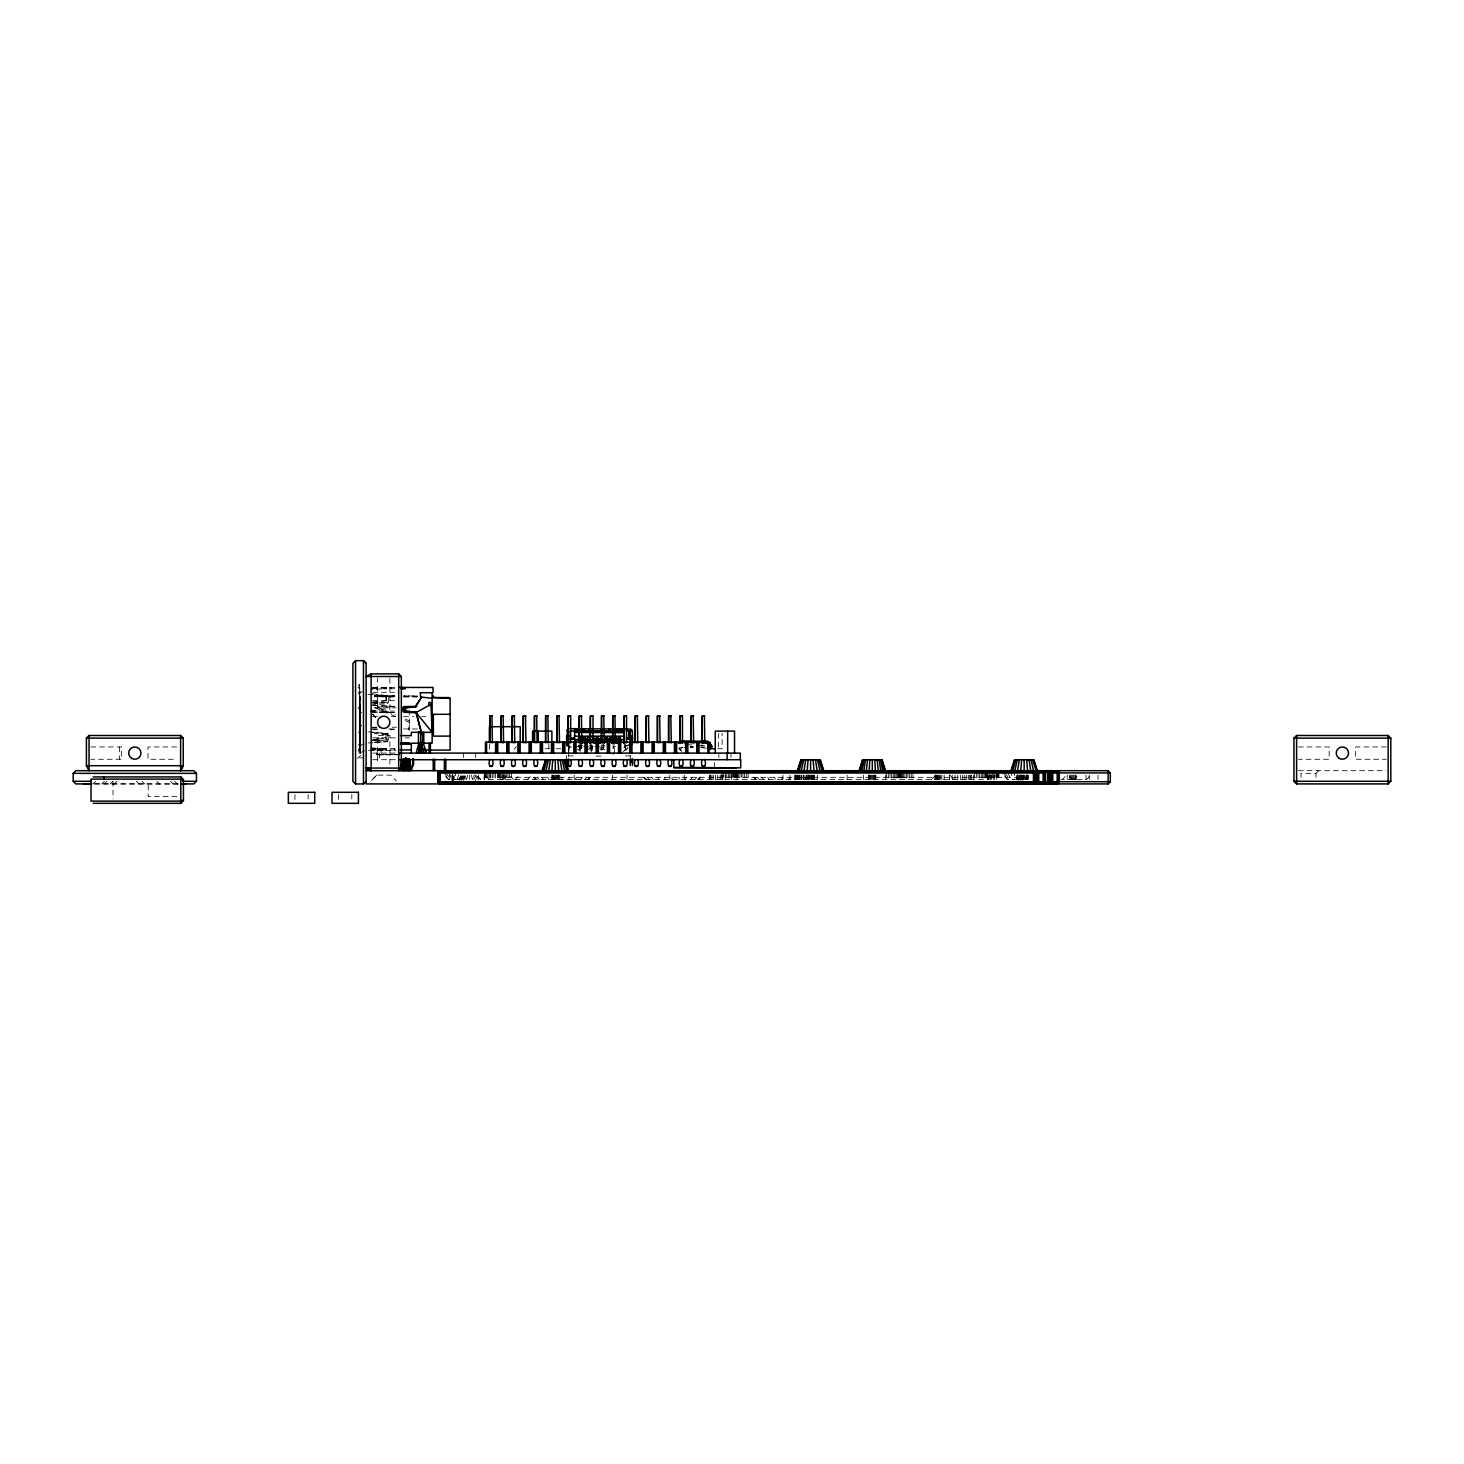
<?xml version="1.0" encoding="UTF-8"?>
<svg xmlns="http://www.w3.org/2000/svg" width="1464" height="1464" viewBox="0 0 1464 1464"><rect width="100%" height="100%" fill="white"/><g stroke="black" fill="none" stroke-linecap="round" stroke-linejoin="round"><path stroke-width="0.75" stroke-dasharray="5 3.75" d="M360.455 738.094L359.577 746.951L360.455 745.469M359.577 739.576L359.503 750.117L360.455 728.962L359.577 696.992L360.583 695.858M359.54 739.119L359.577 731.268L359.558 746.146M359.577 696.992L360.364 753.1L358.186 753.1M386.093 748.616L386.13 749.934L386.002 748.616M591.218 746.732L591.163 753.246L591.108 743.767M614.368 753.246L614.423 740.93M391.638 688.098L391.053 687.439M359.723 689.178L359.723 731.268L358.186 731.268M391.62 688.757L391.638 687.439M391.382 688.757L391.455 687.439M385.709 749.934L385.782 748.616M385.636 711.12L385.709 712.437L385.544 711.12M372.368 693.753L387.118 695.674C389.003 697.797 389.003 701.695 387.118 703.818L372.295 704.824M581.299 748.013L580.202 748.013L580.092 740.93M603.314 748.013L602.216 746.732L602.162 753.246M457.372 779.507L459.55 770.704M466.668 779.507L467.748 775.115M1016.382 779.507L1018.541 770.704M1025.66 779.507L1026.74 775.115M568.837 779.507L569.404 777.311M678.875 779.507L679.442 777.311M788.913 779.507L789.499 777.311M361.077 712.693L359.723 712.693L361.059 712.822L359.76 712.529L361.151 712.584L359.796 712.346L360.51 711.413M358.223 749.806L359.723 749.934L359.687 748.616L359.723 749.934L358.625 749.056M681.016 748.433L680.87 750.483M374.253 739.686L372.387 740.327L376.047 740.747L379.121 737.783L375.406 739.576L372.734 739.064M358.186 750.117L359.577 749.971L358.534 749.165M459.074 779.507L462.423 772.48M463.539 780.404L466.046 775.115L465.955 779.507M1018.084 779.507L1021.433 772.48M1022.549 780.404L1025.056 775.115L1025.074 779.507M701.348 745.011L700.872 747.518L709.07 748.543M575.206 779.507L576.322 777.311M685.244 779.507L686.36 777.311M796.398 777.311L795.281 779.507L795.281 775.115M569.533 744.737L566.458 745.652M460.538 779.507L465.259 772.48M461.032 780.404L464.582 775.115M1019.548 779.507L1024.269 772.48M1020.042 780.404L1023.592 775.115M580.677 779.507L582.251 777.311M690.715 779.507L692.289 777.311M800.753 779.507L802.327 777.311M701.256 747.409L708.96 748.708M459.129 780.404L463.466 775.115M461.654 779.507L467.455 772.48M1018.121 780.404L1022.476 775.115L1022.403 779.507M1020.774 779.507L1020.792 775.115L1020.646 779.507L1026.447 772.48M584.868 779.507L586.789 777.311M694.906 779.507L696.827 777.311M804.944 779.507L806.865 777.311M629.337 744.371L624.323 747.299L627.58 747.207M623.957 747.72L625.531 745.908M623.188 751.91L627.178 747.372L624.524 750.392M625.75 750.593L628.129 747.884M458.726 779.507L461.416 776.579M462.35 779.507L465.058 776.579M1017.736 779.507L1020.426 776.579M1021.36 779.507L1024.05 776.579M387.118 703.818L388.344 702.5M388.344 739.924L387.118 741.242L374.363 742.102M376.687 775.115L371.106 780.989L376.687 775.115L390.778 775.115L396.341 780.989M458.342 779.507L461.123 776.579M465.387 776.579L462.606 779.507L448.515 779.507L445.733 776.579M503.25 779.507L506.032 776.579M515.237 779.507L518.018 776.579M527.552 779.507L530.334 776.579M931.507 779.507L934.288 776.579M1017.352 779.507L1020.134 776.579M1024.397 776.579L1021.598 779.507L1007.525 779.507L1004.725 776.579M1062.26 779.507L1065.042 776.579M1077.028 776.579L1074.247 779.507L1074.192 775.115M1089.344 776.579L1086.562 779.507L1061.107 779.507M587.503 779.507L589.663 777.311M697.541 779.507L699.701 777.311M809.738 777.311L807.597 779.507L807.561 775.115M92.927 784.009L95.581 781.355M101.73 784.009L104.383 781.355M104.219 783.917L106.854 781.264M110.166 784.009L112.82 781.282M1301.002 777.311L1301.002 773.358L1315.971 773.358L1318.606 770.704M114.32 783.917L116.974 781.282M588.418 779.507L590.633 777.311M698.456 779.507L700.67 777.311M808.494 779.507L810.708 777.311M368.05 742.962L387.118 741.681L387.905 738.826M359.65 746.475L361.077 745.286M357.326 758.334L360.839 755.516M701.695 745.341L702.263 744.938M358.442 688.08L359.503 687.257L359.723 688.757M372.734 701.64L375.278 702.189L379.121 700.378M372.387 702.921L375.516 703.507L386.716 700.378M359.723 693.369L360.839 692.82M359.723 730.792L360.839 730.243M364.39 743.877L358.186 746.146M375.553 702.116L378.041 702.025L375.809 701.97M375.553 739.521L378.041 739.448L375.809 739.393M682.553 747.043L682.334 747.116A2.873 2.873 0 0 0 681.858 747.354M358.259 687.696L359.503 687.257L358.186 687.257M374.711 739.576L371.984 740.198M364.609 750.758L359.577 753.1L359.503 684.255L358.186 684.255M371.984 702.775L374.711 702.171L371.6 702.574M359.76 725.815L361.059 725.467L359.723 725.467L361.077 725.595L359.76 725.815L360.51 726.931M375.278 702.189L376.559 703.068M375.278 739.613L376.559 740.473M359.796 725.979L361.151 725.741M378.572 739.229L386.716 737.783M682.645 747.537L678.893 748.122L686.891 747.445M566.458 744.847L568.654 745.524M358.186 687.403L359.503 687.257M374.308 695.858L394.749 695.931L374.308 696.095L386.569 696.974L385.929 702.592L385.929 696.919M386.569 702.537L374.144 703.379L384.099 702.702L382.909 702.793M374.363 742.541L387.118 741.681M382.909 740.198L374.144 740.784L386.569 739.961L386.569 734.379L374.235 733.556M690.368 747.518L690.368 746.548L691.996 747.518L693.222 746.548M372.515 688.098L385.032 687.439L384.922 688.757L370.483 689.507M372.57 727.864L376.724 727.663M566.458 745.066L568.654 744.956M359.723 725.632L361.077 725.595M395.225 754.436L378.023 754.784L399.599 754.491M379.707 712.529L394.402 712.492L386.112 712.437L386.057 711.12L385.965 712.437L385.91 711.12M358.186 685.591L359.503 685.591M372.295 687.439L396.232 687.439M372.295 688.757L394.951 688.757M358.186 692.106L363.401 691.85M372.771 692.271L394.457 692.271M358.186 693.424L359.503 693.424M403.844 696.022L417.46 696.041L403.844 695.858M374.308 696.278L394.749 696.352M403.844 696.278L417.46 696.352M394.749 696.663L374.308 696.663L394.749 696.992M403.844 696.663L417.46 696.663M403.844 696.992L417.46 696.992M372.771 700.378L394.457 700.378M377.566 706.892L389.9 706.892M358.186 707.496L359.503 707.496M374.363 707.826L396.213 707.826M358.186 708.832L359.723 708.832M372.368 711.12L394.511 711.12M372.368 712.437L396.616 712.437M372.387 716.665L377.657 716.665M391.236 716.665L395.756 716.665M403.588 716.665L413.47 716.665M421.742 716.665L425.859 716.665M409.334 724.79L408.548 730.518M372.368 727.224L376.852 727.224M392.224 727.224L396.616 727.224M372.387 728.962L377.657 728.962M388.967 728.962L395.756 728.962M403.588 728.962L417.606 728.962M372.771 729.694L377.108 729.694M390.119 729.694L394.457 729.694M358.186 732.586L359.503 732.586M387.905 735.953L387.704 733.373M372.771 737.783L396.213 737.893M404.887 737.893L409.334 737.893M388.344 739.265L387.905 735.514M358.186 744.828L359.503 744.828M687.22 744.865L694.046 744.865M582.855 745.487L578.774 745.396L578.774 749.806M589.663 745.487L591.657 745.487M602.875 745.487L604.852 745.487M625.476 745.396L630.051 745.396M699.938 745.505L704.477 745.505M568.654 746.109L566.458 745.835L568.654 745.853M580.86 745.487L578.774 745.396L582.526 746.274M574.602 746.732L582.416 746.732M583.642 746.732L593.414 746.732M594.951 746.732L604.412 746.732M613.215 746.732L615.411 746.732M690.368 746.548L693.222 747.116M90.805 746.951L121.622 746.951L121.622 759.267L90.805 759.267M176.632 746.951L148.029 746.951L148.029 759.267L176.632 759.267M702.427 746.951L704.824 746.951M1298.367 746.951L1329.184 746.951L1329.184 759.267L1298.367 759.267M1386.39 746.951L1355.591 746.951L1355.591 759.267L1386.39 759.267M693.222 747.244L691.996 747.372M582.306 747.39L579.872 747.39L579.872 750.904M589.004 748.013L590.102 748.013M591.218 748.013L592.316 748.013M600.02 748.013L601.118 748.013M613.215 748.013L614.313 746.732M372.368 748.616L396.122 748.616M545.029 748.708L549.586 748.708M556.283 748.708L560.675 748.708M717.543 748.708L722.118 748.708L722.118 733.299M586.698 749.147L590.23 749.147M600.533 749.586L604.815 749.586M372.442 749.934L395.609 749.934M577.457 749.806L579.653 749.806L579.653 746.274M368.544 750.318L395.738 750.318M358.186 751.782L359.503 751.782M372.771 753.1L398.007 753.1M399.654 754.784L376.413 754.784L376.541 753.1M568.654 755.882L573.449 755.882M625.476 755.882L630.27 755.882M596.159 756.101L602.765 756.101M359.43 757.876L363.401 757.876M372.771 759.706L395.28 759.706M1298.367 770.704L1385.932 770.704M498.291 777.311L498.291 772.919L498.181 777.311L1030.674 777.311M484.273 779.507L484.273 772.919L484.163 779.507L987.816 779.507L987.688 772.919L987.98 779.507M177.931 783.917L92.689 783.917L178.352 784.009M176.833 796.508L148.23 796.508L148.23 783.734M372.57 705.52L394.676 706.417M373.155 705.483L394.841 706.398M370.483 710.351L385.032 711.12M370.41 711.65L385.032 712.437M370.483 747.848L385.032 748.616M370.41 749.165L385.032 749.934M384.099 696.791L382.342 696.681M382.342 734.105L384.099 734.214L382.909 734.141M368.05 694.394L387.118 695.674L388.344 697.01L387.118 695.674M368.05 731.817L387.978 733.501M372.295 732.531L387.118 733.537L388.344 734.855L387.118 733.537M568.654 747.299L570.137 747.518M359.796 712.346L361.114 712.62M571.637 747.299L567.135 745.194M378.664 707.826L395.005 714.761M405.235 719.099L409.334 720.837M375.077 707.826L395.225 716.372M405.29 720.654L409.334 722.356M359.723 699.28L360.839 699.81M359.723 736.685L360.839 737.234M360.455 707.624L359.577 706.142M358.442 749.275L359.503 750.117M387.118 733.098L388.308 734.178M679.662 749.275L681.84 751.453M680.303 749.897L679.003 748.543M753.448 777.311L755.662 779.507M643.41 777.311L645.624 779.507M533.372 777.311L535.586 779.507M136.335 781.282L139.007 783.917M174.802 781.355L177.455 784.009M170.41 781.355L173.045 784.009M156.831 781.282L159.466 784.009M142.063 781.264L144.698 783.917M754.418 777.311L756.577 779.507M644.38 777.311L646.539 779.507M534.342 777.311L536.483 779.507M1069.69 776.579L1072.471 779.507M949.77 775.115L953.961 779.507M510.68 776.579L513.461 779.507M498.364 776.579L501.146 779.507M486.377 776.579L489.159 779.507M477.996 776.579L480.796 779.507M1005.073 776.579L1007.763 779.507M477.722 776.579L480.412 779.507M446.062 776.579L448.753 779.507M757.291 777.311L759.212 779.507M647.253 777.311L649.174 779.507M537.215 777.311L539.136 779.507M1002.675 772.48L1008.458 779.507M475.672 775.115L480.009 780.404M443.665 772.48L449.448 779.507M375.534 717.616L372.771 714.084L375.589 717.817M372.698 714.048L375.425 717.561M761.829 777.311L763.403 779.507M651.791 777.311L653.365 779.507M541.753 777.311L543.327 779.507M1004.853 772.48L1009.574 779.507M474.537 775.115L478.088 780.404M445.843 772.48L450.583 779.507M767.758 777.311L768.875 779.507M657.72 777.311L658.837 779.507M547.682 777.311L548.799 779.507M1007.689 772.48L1011.038 779.507M475.599 780.404L473.092 775.115L473 779.507M448.698 772.48L452.028 779.507M774.676 777.311L775.243 779.507M664.638 777.311L665.205 779.507M554.582 777.311L555.167 779.507M1010.581 770.704L1012.74 779.507M471.39 775.115L472.469 779.507M451.571 770.704L453.73 779.507M359.577 728.962L359.943 738.515M359.65 706.636L359.943 716.665M591.108 743.968L591.163 746.732M602.107 740.766L602.162 747.189M580.092 740.766L580.147 747.189M1315.971 773.358L1315.971 777.311M1098.018 775.115L1098.018 779.507M1089.216 775.115L1089.216 779.507M1086.032 775.115L1086.032 779.507M1076.003 775.115L1076.003 779.507M1075.711 775.115L1075.711 779.507M1075.326 775.115L1075.326 779.507M1074.832 775.115L1074.832 779.507M1073.423 775.115L1073.423 779.507M1072.563 775.115L1072.563 779.507M1071.611 775.115L1071.611 779.507M1070.568 775.115L1070.568 779.507M1069.47 775.115L1069.47 779.507M1067.201 775.115L1067.201 779.507M1028.57 775.115L1028.57 779.507M1027.563 775.115L1027.563 779.507M1027.216 775.115L1027.216 779.507M1026.667 775.115L1026.667 779.507M1025.935 775.115L1025.935 779.507M1024.159 775.115L1024.159 779.507M1023.354 775.115L1023.263 779.507M1023.061 775.115L1023.061 779.507M1022.696 775.115L1022.696 779.507M1022.183 775.115L1022.183 779.507M1021.122 775.115L1021.122 779.507M1019.914 775.115L1019.914 779.507M1018.962 775.115L1018.962 779.507M1017.938 775.115L1017.938 779.507M1016.84 775.115L1016.84 779.507M1014.552 770.704L1014.552 779.507M999.034 772.919L998.924 777.311M998.576 772.919L998.576 777.311M998.027 772.919L998.027 777.311M997.259 772.919L997.259 777.311M996.783 775.115L996.783 779.507M996.307 772.919L996.307 777.311M995.172 772.919L995.172 777.311M994.495 775.115L994.495 779.507M993.873 772.919L993.873 777.311M993.397 775.115L993.397 779.507M992.427 772.919L992.372 779.507M991.421 775.115L991.421 779.507M990.89 772.919L990.89 777.311M990.542 775.115L990.542 779.507M989.792 775.115L989.792 779.507M989.243 772.919L989.152 779.507M988.639 775.115L988.639 779.507M988.273 775.115L988.273 779.507M987.358 772.919L987.358 779.507M986.809 772.919L986.809 779.507M986.041 772.919L986.041 779.507M985.821 772.919L985.821 777.311M985.071 772.919L985.071 779.507M983.936 772.919L983.936 779.507M982.637 772.919L982.637 779.507M981.209 772.919L981.209 779.507M979.654 772.919L979.654 779.507M978.025 772.919L978.025 779.507M976.323 772.919L976.323 779.507M974.603 772.919L974.603 779.507M973.542 775.115L973.542 779.507M970.595 775.115L970.595 779.507M969.68 775.115L969.68 779.507M968.399 775.115L968.399 779.507M966.807 775.115L966.807 779.507M964.739 775.115L964.904 779.507M962.745 775.115L962.745 779.507M960.347 775.115L960.347 779.507M957.767 775.115L957.767 779.507M955.04 775.115L955.04 779.507M952.222 775.115L952.222 779.507M944.134 775.115L944.134 779.507M941.864 775.115L941.864 779.507M940.766 775.115L940.766 779.507M939.723 775.115L939.723 779.507M938.772 775.115L938.772 779.507M937.912 775.115L937.912 779.507M937.143 775.115L937.143 779.507M936.503 775.115L936.503 779.507M936.008 775.115L936.008 779.507M935.624 775.115L935.624 779.507M935.331 775.115L935.331 779.507M934.819 775.115L934.819 779.507M912.987 772.919L912.987 779.507M911.249 772.919L911.249 779.507M909.565 772.919L909.565 779.507M907.936 772.919L907.936 779.507M906.381 772.919L906.381 779.507M904.935 772.919L904.935 779.507M903.636 772.919L903.636 779.507M902.501 772.919L902.501 779.507M901.549 772.919L901.549 779.507M900.781 772.919L900.781 779.507M900.232 772.919L900.232 779.507M899.774 772.919L899.774 779.507M899.335 772.919L899.335 779.507M898.768 772.919L898.768 779.507M897.999 772.919L897.999 779.507M897.048 772.919L897.048 779.507M895.913 772.919L895.913 779.507M894.614 772.919L894.614 779.507M893.168 772.919L893.168 779.507M891.631 772.919L891.631 779.507M889.984 772.919L889.984 779.507M888.3 772.919L888.3 779.507M886.58 772.919L886.58 779.507M885.519 775.115L885.519 779.507M875.838 775.115L875.71 779.507M875.362 775.115L875.362 779.507M874.795 775.115L874.795 779.507M874.081 775.115L874.081 779.507M873.221 775.115L873.221 779.507M872.306 775.115L872.306 779.507M871.409 775.115L871.409 779.507M870.549 775.115L870.549 779.507M869.817 775.115L869.817 779.507M869.268 775.115L869.268 779.507M868.921 775.115L868.921 779.507M868.793 775.115L868.793 779.507M863.504 775.115L863.504 779.507M847.125 775.115L847.125 779.507M817.296 775.115L817.296 779.507M814.46 775.115L814.46 779.507M814.002 775.115L814.002 779.507M813.655 775.115L813.655 779.507M813.087 775.115L813.087 779.507M812.374 775.115L812.374 779.507M811.514 775.115L811.514 779.507M811.459 775.115L811.459 779.507M810.599 775.115L810.599 779.507M809.702 775.115L809.702 779.507M808.97 775.115L808.842 779.507M808.659 775.115L808.659 779.507M808.11 775.115L808.11 779.507M807.195 775.115L807.085 779.507M806.426 775.115L806.426 779.507M805.987 775.115L805.987 779.507M804.065 775.115L804.065 779.507M803.516 775.115L803.516 779.507M801.924 775.115L801.924 779.507M801.302 775.115L801.302 779.507M800.039 775.115L800.039 779.507M799.381 775.115L799.381 779.507M798.447 775.115L798.447 779.507M797.807 775.115L797.807 779.507M797.148 775.115L797.148 779.507M796.581 775.115L796.581 779.507M796.178 775.115L796.178 779.507M795.739 775.115L795.739 779.507M795.556 775.115L795.556 779.507M794.293 775.115L794.293 779.507M789.993 775.115L789.993 779.507M782.947 775.115L782.947 779.507M782.087 777.311L782.087 779.507M748.141 772.919L748.141 777.311M746.329 772.919L746.329 777.311M744.59 772.919L744.59 777.311M742.925 772.919L742.925 777.311M741.37 772.919L741.37 777.311M739.961 772.919L739.961 777.311M738.679 772.919L738.679 777.311M737.563 772.919L737.563 777.311M737.087 775.115L737.087 779.507M736.63 772.919L736.63 777.311M735.898 772.919L735.898 777.311M735.367 772.919L735.367 777.311M734.946 772.919L734.946 777.311M734.489 772.919L734.489 777.311M733.94 772.919L733.94 777.311M733.171 772.919L733.171 777.311M732.201 772.919L732.201 777.311M731.451 775.115L731.451 779.507M731.067 772.919L731.067 777.311M730.957 753.1L730.957 757.51M729.767 772.919L729.767 777.311M728.34 772.919L728.285 779.507M726.784 772.919L726.784 777.311M725.632 775.115L725.632 779.507M725.156 772.919L725.156 777.311M723.454 772.919L723.454 777.311M722.813 775.115L722.813 779.507M722.649 775.115L722.649 779.507M721.734 772.919L721.734 777.311M721.24 775.115L721.24 779.507M720.16 775.115L720.16 779.507M718.861 753.1L718.861 757.51M718.348 733.299L718.348 748.708M717.689 775.115L717.689 779.507M715.475 775.115L715.475 779.507M714.45 762.561L714.45 767.85M713.554 775.115L713.554 779.507M711.962 775.115L711.962 779.507M710.735 775.115L710.735 779.507M709.894 775.115L709.894 779.507M709.454 775.115L709.454 779.507M684.255 775.115L684.255 779.507M672.049 777.311L672.049 779.507M669.835 775.115L669.835 779.507M630.27 755.387L630.27 759.798M627.031 775.115L627.031 779.507M625.476 744.078L625.476 749.714L624.323 749.714L624.323 744.078M613.105 743.767L613.105 754.692M612.611 775.115L612.611 779.507M603.424 743.767L603.314 751.087M601.228 745.322L601.118 753.246M592.426 745.322L592.316 751.087M590.23 743.767L590.102 753.246M581.428 743.767L581.299 751.087M580.202 746.732L580.147 753.246M579.213 745.322L579.104 753.246M574.217 775.115L574.217 779.507M568.874 745.396L568.874 754.125M568.654 742.98L568.654 756.943M566.458 755.387L566.458 759.578M561.993 777.311L561.993 779.507M559.797 775.115L559.797 779.507M558.827 775.115L558.717 779.507M558.37 775.115L558.37 779.507M557.802 775.115L557.802 779.507M557.07 775.115L557.07 779.507M556.229 775.115L556.229 779.507M555.313 775.115L555.313 779.507M554.399 775.115L554.399 779.507M553.557 775.115L553.557 779.507M552.825 775.115L552.825 779.507M552.257 775.115L552.257 779.507M551.91 775.115L551.91 779.507M548.799 744.298L548.799 748.708M511.375 772.919L511.375 777.311M509.655 772.919L509.655 777.311M507.971 772.919L507.971 777.311M506.324 772.919L506.324 777.311M505.098 775.115L505.098 779.507M504.787 772.919L504.787 777.311M503.342 772.919L503.342 777.311M502.902 775.115L502.902 779.507M502.573 775.115L502.573 779.507M502.042 772.919L502.042 777.311M500.908 772.919L500.908 777.311M499.938 772.919L499.938 777.311M499.187 772.919L499.187 777.311M498.62 772.919L498.62 777.311M497.376 772.919L497.376 779.507M495.656 772.919L495.656 779.507M493.954 772.919L493.954 779.507M492.325 772.919L492.325 779.507M490.769 772.919L490.769 779.507L490.586 775.115M489.415 744.298L489.415 750.904M489.324 772.919L489.324 779.507M488.043 772.919L488.043 779.507M486.89 772.919L486.89 779.507M485.938 772.919L485.938 779.507M485.17 772.919L485.17 779.507M484.621 772.919L484.621 779.507M478.6 775.115L478.6 779.507M475.672 753.1L475.672 757.51M469.56 775.115L469.56 779.507M463.557 753.1L463.557 757.51M455.56 770.704L455.56 779.507M454.169 775.115L454.169 779.507M453.584 776.323L453.584 780.294M453.053 776.213L453.053 780.623M452.596 775.334L452.596 779.306M452.248 776.213L452.248 780.623M451.955 775.115L452.028 780.294M449.759 775.115L449.759 779.507M409.334 710.04L409.334 730.518M394.859 748.616L394.859 749.934M389.9 678.271L389.9 709.088L377.566 709.088L377.566 678.271M389.9 764.117L389.9 735.495L377.566 735.495L377.566 764.117M385.929 734.342L385.929 739.997M385.471 687.439L385.636 688.757M383.934 687.439L384.117 688.757M381.079 748.616L381.079 753.1M379.322 748.616L379.322 749.934M379.377 753.1L379.377 759.706M379.139 748.616L379.139 749.934M378.151 748.616L378.151 749.934M377.95 748.616L377.95 749.934M377.858 753.1L377.858 754.784M377.383 753.1L377.236 754.784M377.09 753.1L376.962 754.784M376.724 753.1L376.724 754.784M373.466 748.616L373.466 749.934M360.071 696.992L360.071 753.1M351.817 794.531L351.817 798.923M338.623 794.531L338.623 803.333M308.135 794.531L308.135 798.923M294.941 794.531L294.941 803.333M119.426 746.951L119.426 759.267M113.021 781.318L113.021 798.923M681.254 748.013A2.269 2.269 0 0 1 681.73 747.482M516.261 746.494A13.213 13.213 0 0 1 514.157 749.239M949.349 775.115L949.349 779.507L949.349 775.115M386.112 687.439L386.093 688.757L386.13 687.439M386.13 711.12L386.13 712.437L386.093 711.12M359.723 687.439L359.687 688.757L359.723 687.439M568.874 747.317L568.654 753.1L568.874 747.317M385.709 687.439L385.544 688.757L385.709 687.439M568.654 745.158L566.458 745.341L568.654 745.158M394.749 696.022L374.308 696.004L394.749 696.15M691.996 746.951L690.368 746.878L691.996 746.878M360.364 753.1L360.254 696.992L360.364 753.1M1021.671 779.507L1021.671 775.115L1021.543 779.507M971.346 779.507L971.346 775.115L971.163 779.507M384.52 688.757L384.52 687.439L384.428 688.757"/><path stroke-width="1.5" d="M413.232 758.809L413.397 764.299L413.049 765.251L413.397 758.59L413.397 764.318L411.164 770.43L400.77 770.43L401.52 759.249M632.247 736.264L630.051 736.63L629.849 731.213M406.168 764.391L405.986 758.315L407.413 770.43L407.157 759.249M413.305 758.627L413.269 764.647M576.688 728.669L576.908 730.884L576.944 728.669L576.084 730.884L575.334 728.669L574.602 731.048L624.323 731.048L623.353 728.669L623.28 730.884L623.225 728.669L622.895 730.884L622.584 728.669L622.529 730.884L622.383 728.669L622.2 730.884L621.98 728.669L621.816 730.884L621.797 728.669L620.992 730.39M583.404 730.884L583.221 728.669L584.264 730.884L584.374 728.669L584.337 730.884L584.026 728.669L583.752 730.884L583.605 728.669L583.404 730.884L583.184 728.669L582.91 730.884L582.764 728.669L582.581 730.884L582.507 728.669L582.489 730.884L582.269 728.669L581.373 730.39M614.551 728.669L614.66 730.884L614.532 728.669L614.843 730.884L615.026 728.669L615.392 730.884L615.429 728.669L615.63 730.884L615.521 728.669L615.758 730.884L615.887 728.669L616.015 730.884L616.069 728.669L616.234 730.884L616.253 728.669L616.344 730.884L616.527 728.669L616.619 730.884L616.747 728.669L617.552 730.39L617.899 728.852L620.644 728.852L620.846 730.408M406.443 758.572L404.686 770.43L404.467 759.249L404.393 770.43M402.637 688.757L402.655 687.439L402.216 688.757M574.949 728.669L574.931 730.884L575.279 728.669M575.901 728.669L576.157 730.884M582.965 728.669L583.166 730.884L582.617 728.669M621.816 728.669L622.017 730.884L621.98 728.669M622.786 730.884L622.841 728.669M623.884 730.884L623.993 728.669L623.024 730.884L623.005 728.669L623.646 730.884M409.444 759.249L409.298 770.43L409.298 759.249M614.862 728.669L615.264 730.884M622.127 728.669L622.639 730.884L622.584 728.669M575.535 730.884L575.498 728.669L575.773 730.884M576.615 730.884L576.798 728.669L576.834 730.884L577.109 728.669L577.932 730.39M616.344 730.884L616.655 728.669M629.264 737.38L629.355 731.36L629.172 737.472M404.686 770.43L404.887 759.249M632.21 739.247L632.466 737.856M582.306 730.884L582.379 728.669M432.136 732.329L431.038 705.483L428.842 705.483L415.739 712.748L403.918 712.254L402.875 710.864L404.192 709.436C402.728 709.198 402.344 706.947 403.918 706.618C443.189 705.74 375.187 707.899 416.05 712.474L432.136 732.329L411.311 732.329L411.311 735.623L400.532 735.623M580.988 730.005L581.025 728.852L578.28 728.852L578.079 730.408M583.88 730.884L583.99 728.669M620.59 730.005L620.644 728.852M817.187 783.917L817.296 781.721L817.278 783.917M576.834 730.884L576.944 728.669M616.436 730.884L616.564 728.669M869.232 770.704L869.799 759.706M405.162 758.974L405.455 765.251L406.48 765.141L406.827 758.938M679.973 742.76L680.028 741.662M681.437 742.321L709.473 742.724A2.269 2.269 0 0 1 710.15 743.401L710.534 748.36L708.905 748.799M628.953 730.884L630.27 732.201M710.406 748.818L709.034 748.635M807.195 770.704L808.091 759.706M1020.756 770.704L1021.671 759.706M551.873 770.704L552.806 759.706M703.47 742.486L703.836 741.296L702.958 741.754M682.114 742.321L685.134 741.754M703.031 742.321L706.032 741.754M866.377 770.704L867.475 759.706M575.261 742.76L574.382 739.247L575.242 739.942M709.235 747.518L711.413 747.335L709.235 747.518C713.316 750.026 710.406 741.717 711.614 746.732L710.095 744.956M708.137 742.76L707.258 741.242L680.852 741.242M705.337 741.315L705.648 742.321L703.104 741.498L702.958 742.98M437.956 772.919L440.152 770.704M1043.173 783.917L1045.369 781.721M1057.173 783.917L1059.387 781.721M863.906 770.704L865.462 759.706M703.104 741.498L703.58 742.321L703.836 741.296M684.621 742.486L684.42 741.315L684.987 742.321M705.648 742.321L705.502 741.333L705.337 742.321M566.678 738.405L574.602 737.874M707.99 742.358L694.046 741.608M804.011 770.704L805.767 759.706M1017.571 770.704L1019.328 759.706M548.689 770.704L550.464 759.706M682.059 742.98L682.114 741.571L682.846 742.321M684.585 742.321L684.42 741.315M705.502 742.321L705.648 741.388L706.032 742.98M862.022 770.704L863.925 759.706M709.216 746.164L707.826 743.675L709.473 742.724L708.649 743.767M860.429 770.704L862.625 759.706L882.005 759.706L885.812 771.437M810.983 783.917L811.459 781.721M801.266 770.704L803.754 759.706M1014.827 770.704L1017.315 759.706M545.944 770.704L548.469 759.706M371.142 673.879L371.142 770.704L366.128 768.069L401.337 768.069L401.337 676.514L398.702 673.879L371.142 673.879L366.128 676.514L401.337 676.514M554.582 783.917L555.167 781.721M664.638 783.917L665.205 781.721M774.676 783.917L775.243 781.721M420.699 753.1L420.699 732.769L423.773 732.329L423.773 744.645L425.786 752.148L423.755 753.1C418.997 747.518 426.957 731.616 418.484 732.329L418.484 744.645L416.471 752.148L418.503 753.1L419.711 748.616M418.503 753.1L420.699 744.938M417.423 748.616L419.363 749.934M799.161 770.704L802.217 759.706M1012.74 770.704L1015.778 759.706M811.056 783.917L811.66 781.721M543.821 770.704L546.932 759.706M863.303 761.902L860.832 770.704L862.955 759.706L859.277 771.437M797.843 770.704L801.247 759.706M1011.404 770.704L1014.808 759.706M542.266 771.437L545.962 759.706M797.404 770.704L800.918 759.706L820.279 759.706L823.811 770.704M1010.965 770.704L1014.479 759.706L1033.859 759.706L1037.372 770.704M541.808 771.437L545.633 759.706M858.819 771.437L862.625 759.706M709.216 745.194L708.064 741.662L694.046 741.736M568.782 731.634L568.654 736.118L566.458 736.118L568.654 735.953M406.04 758.334L405.51 764.977L406.48 765.141M180.511 770.704L183.238 765.69L183.238 738.131L180.603 735.495L89.048 735.495L86.413 738.131L86.413 765.69L89.048 770.704L89.048 735.495M623.957 739.466L624.195 743.566L624.323 730.884L570.777 730.884M405.528 707.423L405.528 711.449L416.05 712.218L421.541 732.641L418.484 732.329M709.143 744.755L710.552 744.737A3.129 3.129 0 0 0 710.443 744.041M416.069 712.254L421.211 732.329M567.483 729.712L566.55 743.639M91.72 783.917L75.835 783.917L73.2 781.282L73.2 773.358L75.835 770.704L193.797 770.704L196.451 773.358L196.451 781.282L193.797 783.917L182.469 783.917M93.202 803.333L180.804 803.333L183.439 800.68L183.439 779.562L180.804 776.927L93.202 776.927M366.128 770.704L1108.12 770.704L1110.316 772.919L1110.316 781.721L1108.12 783.917L366.128 783.917L366.128 663.32L363.475 660.667L355.551 660.667L352.916 663.32L352.916 781.282L355.551 783.917L363.475 783.917L366.128 781.282M401.337 768.069L398.702 770.704L398.702 673.879M440.152 783.917L438.596 783.277L440.152 781.721L1033.456 781.721L1036.292 783.277L1038.763 781.721L1043.173 781.721L1044.729 783.277L1044.729 771.363L1043.173 770.704M452.028 782.288L452.596 783.277L453.584 782.288M492.38 759.487C495.344 768.801 486.78 768.801 489.745 759.487M503.561 759.487C506.526 768.801 497.961 768.801 500.926 759.487M514.742 759.487C517.707 768.801 509.143 768.801 512.107 759.487M525.924 759.487C528.888 768.801 520.324 768.801 523.288 759.487M537.105 759.487C540.07 768.801 531.505 768.801 534.47 759.487M570.649 759.487C573.614 768.801 565.049 768.801 568.014 759.487M581.83 759.487C584.795 768.801 576.23 768.801 579.195 759.487M593.012 759.487C595.976 768.801 587.412 768.801 590.376 759.487M604.193 759.487C607.157 768.801 598.593 768.801 601.539 759.487M615.374 759.487C618.339 768.801 609.774 768.801 612.721 759.487M626.555 759.487C629.52 768.801 620.956 768.801 623.902 759.487M637.737 759.487C640.683 768.801 632.119 768.801 635.083 759.487M648.918 759.487C651.864 768.801 643.3 768.801 646.264 759.487M660.081 759.487C663.046 768.801 654.481 768.801 657.446 759.487M671.262 759.487C674.227 768.801 665.663 768.801 668.627 759.487M682.444 759.487C685.408 768.801 676.844 768.801 679.808 759.487M693.625 759.487C696.589 768.801 688.025 768.801 690.99 759.487M704.806 759.487C707.771 768.801 699.206 768.801 702.171 759.487M1043.173 781.721L1043.173 772.919L1044.729 771.363L1045.369 772.919M1057.173 770.704L1058.728 771.363L1058.728 783.277L1057.173 781.721L1057.173 772.919L1058.728 771.363L1059.387 772.919M1293.956 738.131L1296.61 735.495L1388.165 735.495L1390.8 738.131L1390.8 781.282L1388.165 783.917L1296.61 783.917L1293.956 781.282L1293.956 738.131L1390.8 738.131M432.136 698.273L421.577 697.12L415.977 706.288M421.577 697.12L414.971 707.021M1057.173 781.721L1052.781 781.721L1049.67 783.917M1058.728 783.277L438.596 783.277L438.596 771.363L440.152 772.919L1033.456 772.919L1036.292 771.363L1038.763 772.919L1043.173 772.919M630.051 739.247L632.466 738.131L632.375 739.247L626.391 739.247M678.619 742.724L679.973 742.321M183.439 800.039L180.804 801.119L91.006 801.119L91.006 779.123L180.804 779.123L183.439 780.221M710.369 743.803L709.107 744.224L710.369 743.803A2.873 2.873 0 0 0 710.003 743.2M1035.652 783.917L1036.292 771.363L1032.559 759.706M711.065 744.975L711.504 747.207L710.717 745.505M422.895 749.934L425.036 749.367L425.786 752.148M420.625 697.724L420.26 692.71L433.015 692.71L433.015 687.458L399.324 687.439M566.678 739.192L568.874 739.247L566.678 737.874M630.051 736.538L632.247 736.538M710.937 747.61L709.235 747.39M629.978 731.36L632.411 731.506L632.466 743.639M709.235 748.141L710.552 748.031M626.244 730.884L630.051 730.884L630.051 737.124L632.247 737.252M407.029 707.35L404.851 707.441L407.596 707.332M613.874 739.906L622.182 739.595L615.868 739.686M630.051 737.124L632.247 737.124M618.284 739.595L622.017 739.704L618.284 739.723L620.26 739.961M578.664 739.595L576.944 739.759L580.641 739.814L576.743 739.595L580.641 739.595M578.664 739.832L576.999 739.851L580.641 739.961M401.026 688.757L405.418 688.757M433.362 695.858L433.362 697.541L450.107 698.438L450.125 750.08L421.065 750.08L421.065 753.228M433.362 697.541L449.338 697.596M450.125 714.304L433.362 714.304L433.362 736.118L450.125 736.118M492.38 716.134L489.745 716.134L489.726 742.102L489.745 716.134L491.941 715.695L492.38 742.541M503.561 716.134L500.926 716.134L500.908 742.102L500.926 716.134L503.122 715.695L503.561 742.541M514.742 716.134L512.107 716.134L512.089 742.102L512.107 716.134L514.303 715.695L514.742 742.541M525.924 716.134L523.288 716.134L523.27 742.102L523.288 716.134L525.485 715.695L525.924 742.541M537.105 716.134L534.47 716.134L534.433 742.102L534.47 716.134L536.666 715.695L537.105 742.541M548.286 716.134L545.651 716.134L545.615 742.102L545.651 716.134L547.847 715.695L548.286 742.541M559.468 716.134L556.832 716.134L556.796 742.102L556.832 716.134L559.028 715.695L559.468 742.541M570.649 742.541L570.649 716.134L568.014 716.134L567.812 743.639M581.83 716.134L579.195 716.134L579.158 742.102L579.195 716.134L581.391 715.695L581.83 742.541M593.012 742.541L593.012 716.134L590.376 716.134L590.23 743.364M604.193 716.134L601.539 716.134L601.521 742.102L601.539 716.134L603.754 715.695L604.303 743.364M615.374 716.134L612.721 716.134L612.702 742.102L612.721 716.134L614.935 715.695L615.374 742.541M626.555 742.541L626.555 716.134L623.902 716.134L623.719 743.035M637.737 716.134L635.083 716.134L635.065 742.102L635.083 716.134L637.298 715.695L637.737 742.541M648.918 716.134L646.264 716.134L646.246 742.102L646.264 716.134L648.461 715.695L648.918 742.541M660.081 716.134L657.446 716.134L657.428 742.102L657.446 716.134L659.642 715.695L660.081 742.541M671.262 716.134L668.627 716.134L668.609 742.102L668.627 716.134L670.823 715.695L671.262 742.541M682.444 742.541L682.444 716.134L679.808 716.134L679.808 742.541M693.625 716.134L690.99 716.134L690.971 742.102L690.99 716.134L693.186 715.695L693.625 742.541M704.806 716.134L702.171 716.134L702.134 742.102L702.171 716.134L704.367 715.695L704.806 742.541M569.972 728.669L630.618 729.09A3.166 3.166 0 0 1 631.972 730.463M574.602 731.231L624.323 731.451M574.602 731.689L624.323 731.689M574.602 731.927L624.323 731.927M574.602 732.183L624.323 732.183M574.602 732.439L624.323 732.695M566.458 735.715L568.654 735.715M630.27 735.715L632.466 735.715M630.27 735.989L632.466 735.88M568.874 736.209L566.678 736.209L566.824 743.639M574.602 736.154L624.323 736.154M591.877 737.124L593.853 737.124L593.853 740.217L591.877 740.217M602.656 737.124L600.679 737.124L600.679 740.217L602.656 740.217M626.317 737.874L632.247 737.874M86.413 738.131L183.238 738.131M585.051 738.936L587.467 738.936M593.853 738.936L596.269 738.936M598.245 738.936L600.679 738.936M607.048 738.936L609.482 738.936M615.868 738.936L618.284 738.936M570.557 739.247L574.382 739.247M578.664 739.32L580.641 739.32M583.075 739.32L585.051 739.32M587.467 739.32L588.912 740.766M589.443 739.32L588.912 740.93M593.853 739.32L593.304 740.93M596.269 739.32L597.715 740.766M598.245 739.32L597.715 740.93M600.679 739.32L602.107 740.766M602.656 739.32L602.107 740.93M605.071 739.32L606.517 740.766M607.048 739.32L606.517 740.93M609.482 739.32L611.458 739.32M613.874 739.32L615.301 740.766M618.284 739.32L620.26 739.32M583.075 739.723L587.467 739.595M593.853 739.686L596.269 739.595M598.245 739.686L600.679 739.595M607.048 739.686L609.482 739.595M583.075 739.906L589.443 739.778M591.877 739.906L602.656 739.778M605.071 739.778L611.458 739.778M584.502 740.766L583.624 739.32M593.304 740.766L592.426 739.32M610.909 740.766L610.031 739.32M619.711 740.766L618.833 739.32M587.247 742.413L585.271 743.291M589.663 743.291L591.657 742.413M598.465 742.413L600.46 743.291M607.267 742.413L609.262 743.291M612.227 743.364L612.227 742.413L618.064 743.291M400.587 742.76L409.389 742.76L409.389 744.298M489.104 742.541L493.039 742.541M500.285 742.541L504.22 742.541M511.467 742.541L515.401 742.541M522.648 742.541L526.582 742.541M533.829 742.541L537.764 742.541M545.011 742.541L548.945 742.541M556.192 742.541L560.126 742.541M567.373 742.541L571.308 742.541M578.554 742.541L582.306 743.364M589.717 742.541L593.652 742.541M600.899 742.541L604.833 742.541M623.261 742.541L627.196 742.541M634.443 742.541L638.377 742.541M645.624 742.541L649.558 742.541M656.805 742.541L660.74 742.541M667.987 742.541L671.921 742.541M679.168 742.541L683.102 742.541M690.349 742.541L694.284 742.541M701.531 742.541L705.465 742.541M400.587 744.078L411.311 744.298M709.235 744.956L711.504 745.341L710.571 745.213M422.547 748.616L425.036 749.367M708.668 748.708L715.274 748.708M400.093 749.934L411.311 749.934M399.837 753.1L740.308 753.1L740.308 759.706M399.837 759.706L740.711 759.706L740.711 767.85L673.806 767.85L673.806 759.706M673.806 760.585L671.592 759.706M630.27 762.049L632.466 762.049M489.745 766.294L492.38 766.294M500.926 766.294L503.561 766.294M512.107 766.294L514.742 766.294M523.288 766.294L525.924 766.294M534.47 766.294L537.105 766.294M568.014 766.294L570.649 766.294M579.195 766.294L581.83 766.294M590.376 766.294L593.012 766.294M601.539 766.294L604.193 766.294M612.721 766.294L615.374 766.294M623.902 766.294L626.555 766.294M635.083 766.294L637.737 766.294M646.264 766.294L648.918 766.294M657.446 766.294L660.081 766.294M668.627 766.294L671.262 766.294M679.808 766.294L682.444 766.294M690.99 766.294L693.625 766.294M702.171 766.294L704.806 766.294M674.684 767.392L736.301 767.85M439.054 770.997L1058.289 770.997M438.596 771.363L1058.728 771.363M1049.67 770.704L1052.781 772.919L1057.173 772.919M1060.156 772.919L1110.316 772.919M73.2 773.358L196.451 773.358M73.2 781.282L91.463 781.282M182.744 781.282L196.451 781.282M1293.956 781.282L1390.8 781.282M1060.156 781.721L1110.316 781.721M439.054 783.624L1058.289 783.624M83.54 784.009L90.805 784.009M182.085 784.009L185.818 784.009M621.926 739.851L620.26 739.631M369.477 768.051L366.128 767.978L371.142 770.704M569.038 731.25L566.861 730.536A3.166 3.166 0 0 1 568.233 729.163M707.807 743.657L708.137 742.321M711.303 745.103L710.351 745.03L711.614 746.732M710.461 745.103L711.413 745.213M454.169 783.917L452.596 783.277M86.413 765.69L183.238 765.69L180.603 770.704L180.603 735.495M450.107 698.438L449.009 697.541L450.125 698.657M682.444 716.134L679.808 716.134L679.973 743.639M626.555 716.134L623.902 716.134L623.902 742.541M593.012 716.134L590.376 716.134L590.376 742.541M570.649 716.134L568.014 716.134L568.014 742.541M366.128 663.32L363.475 660.667L363.475 783.917M631.442 729.712L632.21 730.847M630.051 732.201L629.355 731.36L629.483 737.38M437.956 781.721L438.596 783.277M707.99 741.553L708.119 742.614M564.994 759.706L568.801 771.437M882.28 761.664L885.354 771.437M564.665 759.706L568.343 771.437M1033.529 759.706L1036.915 770.704M819.95 759.706L823.354 770.704M881.932 764.117L883.176 768.509M563.695 759.706L566.788 770.704M818.998 759.706L822.036 770.704M421.577 744.938L423.755 753.1M788.913 781.721L789.499 783.917M678.875 781.721L679.442 783.917M568.837 781.721L569.404 783.917M955.04 781.721L955.608 783.917M562.158 759.706L564.683 770.704M1031.022 759.706L1033.511 770.704M817.443 759.706L819.95 770.704M882.005 759.706L884.201 770.704M881.657 759.706L883.798 770.704M880.706 759.706L882.609 770.704M560.145 759.706L561.938 770.704M1029.009 759.706L1030.766 770.704M815.448 759.706L817.205 770.704M879.169 759.706L880.724 770.704M952.222 781.721L952.497 783.917M581.025 728.852L581.226 730.408M631.917 759.084L632.466 763.348M410.615 765.965L411.164 770.43L409.975 759.249M632.247 738.131L632.375 739.247M877.156 759.706L878.254 770.704M685.061 742.321L685.134 742.98M402.252 759.249L403.295 770.43L403.295 759.249M557.821 759.706L558.736 770.704M1026.667 759.706L1027.582 770.704M813.106 759.706L814.021 770.704M949.349 781.721L949.477 783.917M874.813 759.706L875.381 770.704M578.28 728.852L578.335 730.005M615.429 728.669L615.521 730.884M617.899 728.852L617.954 730.005M584.264 728.669L584.392 730.884L584.337 728.669M577.036 728.669L577.127 730.884M575.114 728.669L575.151 730.884M622.383 728.669L622.401 730.884M582.764 728.669L582.8 730.884M405.638 758.389L405.711 764.464M405.51 758.498L405.931 764.281M406.333 758.48L406.352 764.684M1388.165 735.495L1388.165 783.917M1296.61 735.495L1296.61 783.917M1108.12 770.704L1108.12 783.917M1059.314 772.352L1059.314 782.288M1059.094 771.803L1059.094 782.819M1052.781 772.919L1052.781 781.721M1045.296 772.352L1045.296 782.288M1045.076 771.803L1045.076 782.819M1044.271 771.803L1044.271 782.819M1043.741 772.352L1043.741 782.288M1038.763 772.919L1038.763 781.721M1037.244 782.819L1037.244 771.803L1050.31 771.363L1050.31 783.277L1047.474 781.721L1047.474 772.919L1049.322 771.803L1049.322 782.819L439.054 782.819L439.054 771.803L1035.304 771.803L1035.304 782.819M1033.456 772.919L1033.456 781.721M1024.159 759.706L1024.159 770.704M942.725 781.721L942.743 783.917M872.306 759.706L872.306 770.704M810.599 759.706L810.599 770.704M782.087 781.721L782.087 783.917M734.544 753.1L734.544 731.103L715.274 731.103L715.274 753.1M727.645 731.103L727.645 753.1M727.114 753.1L727.114 759.706M709.088 753.1L709.088 742.102L485.481 742.102L485.481 753.1M707.972 753.1L707.588 741.296M703.58 741.333L703.58 742.321M703.434 741.351L703.434 742.321M699.005 742.102L699.005 753.1M697.907 742.102L697.907 753.1M696.791 742.102L696.791 753.1M687.824 742.102L687.824 753.1M686.726 742.102L686.726 753.1M685.628 742.102L685.628 753.1M684.255 741.296L684.255 742.321M682.682 741.333L682.517 742.321M676.643 742.102L676.643 753.1M675.544 742.102L675.544 753.1M674.447 742.102L674.447 753.1M672.049 781.721L672.049 783.917M665.461 742.102L665.461 753.1M664.363 742.102L664.363 753.1M663.265 742.102L663.265 753.1M654.28 742.102L654.28 753.1M653.182 742.102L653.182 753.1M652.084 742.102L652.084 753.1M643.099 742.102L643.099 753.1M642.001 742.102L642.001 753.1M640.903 742.102L640.903 753.1M632.466 759.066L632.466 765.526M632.247 736.209L632.21 743.639M631.972 739.247L631.917 753.1M631.826 739.247L631.661 743.639M631.496 739.247L631.313 743.639M631.112 739.247L631.112 743.639M630.911 739.247L630.819 753.1M630.49 739.247L630.49 743.639M630.27 739.247L630.27 743.639M630.27 759.084L630.27 765.526M629.721 742.102L629.721 753.1M623.993 728.669L623.993 730.884M620.736 742.102L620.736 753.1M619.711 739.32L619.711 740.93M619.638 742.102L619.638 753.1M619.181 728.669L619.181 730.884M618.54 742.102L618.54 753.1M617.863 728.669L617.863 730.884M617.497 742.413L617.497 743.364M616.619 742.413L616.619 743.364M613.654 743.291L611.678 743.291M613.105 742.413L613.105 743.364M610.909 739.32L610.909 740.93M610.122 728.669L610.122 730.884M609.555 742.102L609.555 753.1M608.804 728.669L608.804 730.884M608.713 742.413L608.713 743.364M608.457 742.102L608.457 753.1M607.834 742.413L607.834 743.364M607.359 742.102L607.359 753.1M599.911 742.413L599.911 743.364M599.032 742.413L599.032 743.364M598.373 742.102L598.373 753.1M597.275 742.102L597.275 753.1M596.177 742.102L596.177 753.1M596.049 743.291L594.073 743.291M595.5 742.413L595.5 743.364M594.622 742.413L594.622 743.364M588.821 728.669L588.821 730.884M587.192 742.102L587.192 753.1M586.698 742.413L586.698 743.364M586.094 742.102L586.094 753.1M584.996 742.102L584.996 753.1M584.502 739.32L584.502 740.93M582.855 743.291L580.86 743.291M581.428 742.413L581.428 743.364M581.062 728.669L581.062 730.884M580.092 739.32L580.092 740.93M579.744 728.669L579.744 730.884M576.011 742.102L576.011 753.1M574.913 742.102L574.913 753.1M574.602 730.884L574.602 740.4M573.815 742.102L573.815 753.1M568.435 739.247L568.654 743.639M568.654 759.084L568.654 765.526M568.233 739.247L568.233 743.639M567.611 739.247L567.611 743.639L567.263 739.247M566.952 739.247L567.099 743.639M566.458 759.084L566.458 765.526M564.848 742.102L564.848 753.1M563.732 742.102L563.732 753.1M562.634 742.102L562.634 753.1M561.993 781.721L561.993 783.917M555.313 759.706L555.313 770.704M553.667 742.102L553.667 753.1M552.55 742.102L552.55 753.1M551.873 742.102L551.873 731.103L532.603 731.103L532.603 742.102M551.452 742.102L551.452 753.1M542.485 742.102L542.485 753.1M541.387 742.102L541.387 753.1M540.271 742.102L540.271 753.1M538.24 731.103L538.24 742.102M531.304 742.102L531.304 753.1M530.206 742.102L530.206 753.1M529.09 742.102L529.09 753.1M520.123 753.1L520.232 726.693L489.415 726.693L489.415 742.102M519.025 742.102L519.025 753.1M517.927 742.102L517.927 753.1M508.941 742.102L508.941 753.1M507.843 742.102L507.843 753.1M506.745 742.102L506.745 753.1M505.098 781.721L505.098 783.917M497.76 742.102L497.76 753.1M496.662 742.102L496.662 753.1M495.564 742.102L495.564 753.1M486.579 742.102L486.579 753.1M445.806 759.121L445.806 770.43L444.397 770.43L444.397 759.121M440.152 772.919L440.152 781.721M438.248 771.803L438.248 782.819M438.029 772.352L438.029 782.288M434.625 759.121L434.625 770.43L433.216 770.43L433.216 759.121M432.136 692.71L432.136 743.2L411.311 743.2L411.311 753.1M431.038 705.483L431.038 702.61L428.842 702.61L428.842 705.483M430.379 743.236L430.379 753.1M429.062 743.236L429.062 753.1M425.859 750.08L425.859 753.228M419.381 743.236L419.381 753.1M413.086 758.938L413.049 765.251M408.913 759.249L409.097 770.43M408.749 759.249L408.602 770.43M408.456 759.249L408.328 770.43M408.218 759.249L408.108 770.43M405.455 758.7L405.455 765.251M405.217 707.423L405.217 711.449M404.302 759.249L404.082 770.43M403.954 759.249L403.808 770.43M403.643 759.249L403.478 770.43M403.076 708.631L403.076 710.26M355.551 660.667L355.551 783.917M180.804 776.927L180.804 803.333M709.052 742.504A2.873 2.873 0 0 1 709.674 742.87M678.418 742.87A2.873 2.873 0 0 1 679.04 742.504M104.219 776.927L104.219 779.123L104.219 776.927M405.857 758.334L405.839 764.336L405.766 758.334M582.196 728.669L582.196 730.92L582.269 728.669M576.542 728.669L576.395 730.884L576.487 728.669M623.225 728.669L623.152 730.884L623.225 728.669M615.85 728.669L615.758 730.884L615.85 728.669M814.368 781.721L814.185 783.917L814.46 781.721M566.678 738.131L566.55 739.247L566.678 738.277M710.26 743.602L709.107 744.224L710.26 743.602M630.27 736.721L632.466 736.721L630.27 736.831M692.051 741.608L684.036 741.644L692.051 741.717M580.641 737.124L578.664 737.124L578.664 740.217L580.641 740.217L580.641 737.124M585.051 737.124L583.075 737.124L583.075 740.217L585.051 740.217L585.051 737.124M589.443 737.124L587.467 737.124L587.467 740.217L589.443 740.217L589.443 737.124M598.245 737.124L596.269 737.124L596.269 740.217L598.245 740.217L598.245 737.124M607.048 737.124L605.071 737.124L605.071 740.217L607.048 740.217L607.048 737.124M611.458 737.124L609.482 737.124L609.482 740.217L611.458 740.217L611.458 737.124M615.868 737.124L613.874 737.124L613.874 740.217L615.868 740.217L615.868 737.124M620.26 737.124L618.284 737.124L618.284 740.217L620.26 740.217L620.26 737.124M1058.289 771.803L1051.262 771.803L1051.262 782.819L1058.289 782.819L1058.289 771.803M1034.334 772.352L439.584 772.352L439.584 782.288L1034.334 782.288L1034.334 772.352M1048.352 772.352L1038.086 772.352L1038.086 782.288L1048.352 782.288L1048.352 772.352M1057.758 772.352L1052.104 772.352L1052.104 782.288L1057.758 782.288L1057.758 772.352M314.742 792.317L288.335 792.317L288.335 803.333L314.742 803.333L314.742 792.317M358.424 792.317L332.017 792.317L332.017 803.333L358.424 803.333L358.424 792.317M407.029 711.522L404.851 711.431L407.029 711.522M615.154 730.884L615.026 728.669L615.045 730.884M616.124 730.884L616.069 728.669L616.106 730.884M379.377 726.656A6.167 6.167 0 0 0 389.68 723.893A6.167 6.167 0 0 0 382.141 716.335A6.167 6.167 0 0 0 379.377 726.656M131.742 758.443A6.167 6.167 0 0 0 140.983 753.1A6.167 6.167 0 0 0 131.742 747.775A6.167 6.167 0 0 0 131.742 758.443M1339.304 758.443A6.167 6.167 0 0 0 1348.545 753.1A6.167 6.167 0 0 0 1339.304 747.775A6.167 6.167 0 0 0 1339.304 758.443"/></g></svg>
